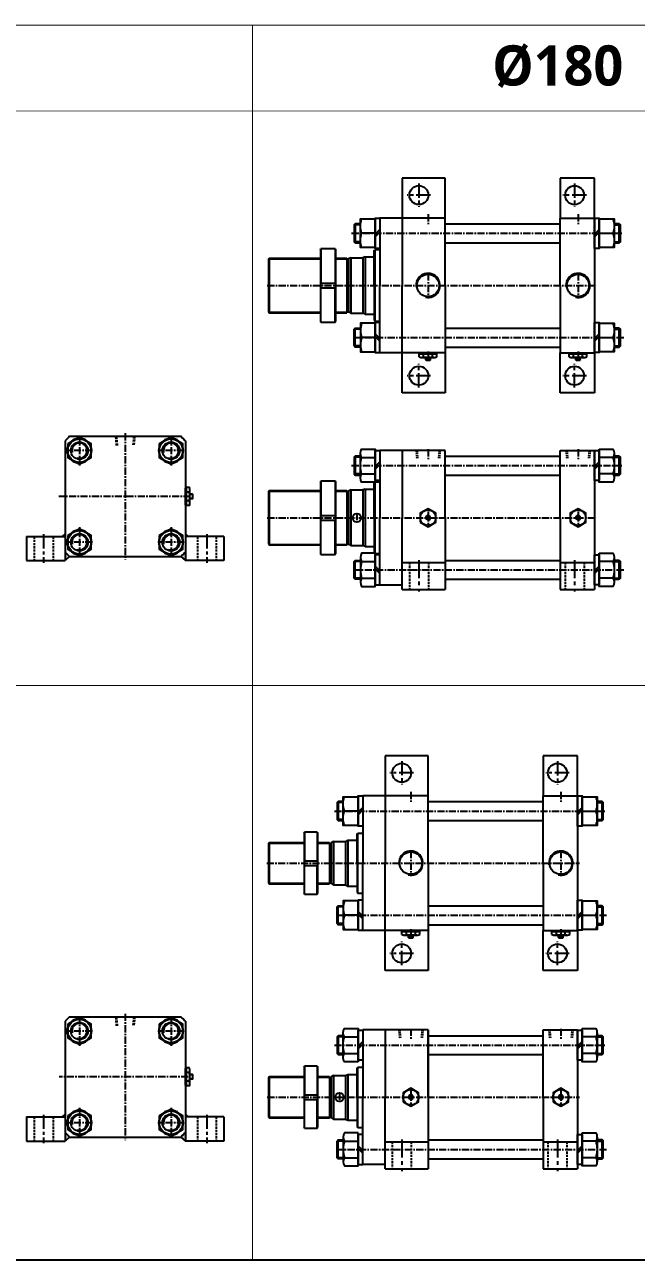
# Model space of a CAD drawing. Extents: x -819 to 7103, y -1 to 3511.
# Drawn here: x 2726 to 3794, y -1 to 2156 of the extents above; entities that cross this region are included whole.
import ezdxf

# ---------------------------------------------------------------- set-up
doc = ezdxf.new("R2010")
doc.units = 0
doc.header["$LTSCALE"] = 10
doc.header["$MEASUREMENT"] = 0
for name, pattern in [('CENTER', [2, 1.25, -0.25, 0.25, -0.25]), ('CENTERX2', [4, 2.5, -0.5, 0.5, -0.5]), ('HIDDEN', [0.375, 0.25, -0.125]), ('HIDDENX2', [0.75, 0.5, -0.25])]:
    doc.linetypes.add(name, pattern=pattern)
doc.layers.get('0').update_dxf_attribs({"linetype": 'CONTINUOUS'})
for name, color, linetype in [('CEN', 1, 'CENTERX2'), ('CENTER', 1, 'CENTER'), ('HID', 2, 'HIDDENX2'), ('ML', 7, 'CONTINUOUS')]:
    doc.layers.add(name, color=color, linetype=linetype)
doc.styles.add('문자', font='romans.shx')

msp = doc.modelspace()

# ---------------------------------------------------------------- hatches: boundary and pattern name
at = {"layer": 'ML'}
h = msp.add_hatch(color=256, dxfattribs=at)
h.paths.add_polyline_path([(3006.6, 1267.4), (3006.6, 1262.4), (3011.6, 1262.4)])
h.paths.add_polyline_path([(3006.6, 1235.3, -0.019596), (2998.6, 1227.4), (3006.6, 1220.4)])
h.paths.add_polyline_path([(2804.5, 1227.4, -0.019596), (2796.6, 1235.3), (2796.6, 1220.4)])
h.paths.add_polyline_path([(2796.6, 1267.4), (2791.6, 1262.4), (2796.6, 1262.4)])
h = msp.add_hatch(color=256, dxfattribs=at)
h.paths.add_polyline_path([(3006.6, 254.4), (3006.6, 249.4), (3011.6, 249.4)])
h.paths.add_polyline_path([(3006.6, 222.3, -0.019596), (2998.6, 214.4), (3006.6, 207.4)])
h.paths.add_polyline_path([(2804.5, 214.4, -0.019596), (2796.6, 222.3), (2796.6, 207.4)])
h.paths.add_polyline_path([(2796.6, 254.4), (2791.6, 249.4), (2796.6, 249.4)])

# ---------------------------------------------------------------- linework, layer by layer
at = {"color": 7, "linetype": 'Continuous'}
for p, q in [((3415, 1576.2), (3415, 1581.2)), ((3415, 1581.2), (3421.3, 1581.2)), ((3416, 1581.2), (3416, 1583.2)), ((3416, 1583.2), (3445.2, 1583.2)), ((3418.2, 1575.2), (3443, 1575.2)), ((3421.3, 1581.2), (3446.2, 1581.2)), ((3422.8, 1576.2), (3422.8, 1581.2)), ((3426.6, 1575.4), (3426.6, 1575.4)), ((3426.6, 1570.7), (3426.6, 1575.2)), ((3434.6, 1570.7), (3434.6, 1575.2)), ((3438.4, 1576.2), (3438.4, 1581.2)), ((3445.2, 1581.2), (3445.2, 1583.2)), ((3446.2, 1576.2), (3446.2, 1581.2)), ((3677, 1576.2), (3677, 1581.2)), ((3677, 1581.2), (3683.3, 1581.2)), ((3678, 1581.2), (3678, 1583.2)), ((3678, 1583.2), (3707.2, 1583.2)), ((3680.2, 1575.2), (3705, 1575.2)), ((3683.3, 1581.2), (3708.2, 1581.2)), ((3684.8, 1576.2), (3684.8, 1581.2)), ((3688.6, 1575.4), (3688.6, 1575.4)), ((3688.6, 1570.7), (3688.6, 1575.2)), ((3696.6, 1570.7), (3696.6, 1575.2)), ((3700.4, 1576.2), (3700.4, 1581.2)), ((3707.2, 1581.2), (3707.2, 1583.2)), ((3708.2, 1576.2), (3708.2, 1581.2)), ((3426.6, 1570.7), (3427.1, 1570.2)), ((3434.6, 1570.7), (3426.6, 1570.7)), ((3427.1, 1570.2), (3434.1, 1570.2)), ((3434.6, 1570.7), (3434.1, 1570.2)), ((3688.6, 1570.7), (3689.1, 1570.2)), ((3696.6, 1570.7), (3688.6, 1570.7)), ((3689.1, 1570.2), (3696.1, 1570.2)), ((3696.6, 1570.7), (3696.1, 1570.2)), ((3006.6, 1317.8), (3006.6, 1347)), ((3008.6, 1347), (3006.6, 1347)), ((3013.6, 1348), (3008.6, 1348)), ((3008.6, 1323.2), (3008.6, 1348)), ((3013.6, 1340.2), (3008.6, 1340.2)), ((3014.6, 1320), (3014.6, 1344.8)), ((3008.6, 1317.8), (3006.6, 1317.8)), ((3013.6, 1324.6), (3008.6, 1324.6)), ((3008.6, 1316.8), (3008.6, 1323.2)), ((3013.6, 1316.8), (3008.6, 1316.8)), ((3014.3, 1328.4), (3014.3, 1328.4)), ((3019.1, 1336.4), (3014.6, 1336.4)), ((3019.1, 1328.4), (3014.6, 1328.4)), ((3019.1, 1336.4), (3019.6, 1335.9)), ((3019.1, 1336.4), (3019.1, 1328.4)), ((3019.1, 1328.4), (3019.6, 1328.9)), ((3019.6, 1328.9), (3019.6, 1335.9)), ((3385, 567.9), (3385, 572.9)), ((3385, 572.9), (3391.3, 572.9)), ((3386, 572.9), (3386, 574.9)), ((3386, 574.9), (3415.2, 574.9)), ((3388.2, 566.9), (3413, 566.9)), ((3391.3, 572.9), (3416.2, 572.9)), ((3392.8, 567.9), (3392.8, 572.9)), ((3396.6, 567.2), (3396.6, 567.2)), ((3396.6, 562.4), (3396.6, 566.9)), ((3396.6, 562.4), (3397.1, 561.9)), ((3404.6, 562.4), (3396.6, 562.4)), ((3397.1, 561.9), (3404.1, 561.9)), ((3404.6, 562.4), (3404.1, 561.9)), ((3404.6, 562.4), (3404.6, 566.9)), ((3408.4, 567.9), (3408.4, 572.9)), ((3415.2, 572.9), (3415.2, 574.9)), ((3416.2, 567.9), (3416.2, 572.9)), ((3647, 567.9), (3647, 572.9)), ((3647, 572.9), (3653.3, 572.9)), ((3648, 572.9), (3648, 574.9)), ((3648, 574.9), (3677.2, 574.9)), ((3650.2, 566.9), (3675, 566.9)), ((3653.3, 572.9), (3678.2, 572.9)), ((3654.8, 567.9), (3654.8, 572.9)), ((3658.6, 567.2), (3658.6, 567.2)), ((3658.6, 562.4), (3658.6, 566.9)), ((3658.6, 562.4), (3659.1, 561.9)), ((3666.6, 562.4), (3658.6, 562.4)), ((3659.1, 561.9), (3666.1, 561.9)), ((3666.6, 562.4), (3666.1, 561.9)), ((3666.6, 562.4), (3666.6, 566.9)), ((3670.4, 567.9), (3670.4, 572.9)), ((3677.2, 572.9), (3677.2, 574.9)), ((3678.2, 567.9), (3678.2, 572.9)), ((3006.6, 304.8), (3006.6, 334)), ((3008.6, 334), (3006.6, 334)), ((3013.6, 335), (3008.6, 335)), ((3008.6, 310.1), (3008.6, 335)), ((3013.6, 327.2), (3008.6, 327.2)), ((3014.6, 307), (3014.6, 331.8)), ((3008.6, 304.8), (3006.6, 304.8)), ((3013.6, 311.6), (3008.6, 311.6)), ((3008.6, 303.8), (3008.6, 310.1)), ((3013.6, 303.8), (3008.6, 303.8)), ((3014.3, 315.4), (3014.3, 315.4)), ((3019.1, 323.4), (3014.6, 323.4)), ((3019.1, 315.4), (3014.6, 315.4)), ((3019.1, 323.4), (3019.6, 322.9)), ((3019.1, 323.4), (3019.1, 315.4)), ((3019.1, 315.4), (3019.6, 315.9)), ((3019.6, 315.9), (3019.6, 322.9))]:
    msp.add_line(p, q, dxfattribs=at)
for points in [[(3417.1, 1287.5), (3430.6, 1279.7), (3444.1, 1287.5), (3444.1, 1303.1), (3430.6, 1310.9), (3417.1, 1303.1)], [(3429.1, 1297.8), (3427.7, 1295.3), (3429.1, 1292.8), (3432, 1292.8), (3433.5, 1295.3), (3432, 1297.8)], [(3679.1, 1287.5), (3692.6, 1279.7), (3706.1, 1287.5), (3706.1, 1303.1), (3692.6, 1310.9), (3679.1, 1303.1)], [(3691.1, 1297.8), (3689.7, 1295.3), (3691.1, 1292.8), (3694, 1292.8), (3695.5, 1295.3), (3694, 1297.8)], [(3387.1, 276), (3400.6, 268.2), (3414.1, 276), (3414.1, 291.6), (3400.6, 299.4), (3387.1, 291.6)], [(3399.1, 286.3), (3397.7, 283.8), (3399.1, 281.3), (3402, 281.3), (3403.5, 283.8), (3402, 286.3)], [(3649.1, 276), (3662.6, 268.2), (3676.1, 276), (3676.1, 291.6), (3662.6, 299.4), (3649.1, 291.6)], [(3661.1, 286.3), (3659.7, 283.8), (3661.1, 281.3), (3664, 281.3), (3665.5, 283.8), (3664, 286.3)]]:
    msp.add_lwpolyline(points, close=True, dxfattribs=at)
for centre, radius in [((3430.6, 1295.3), 13.5), ((3430.6, 1295.3), 3.5), ((3692.6, 1295.3), 13.5), ((3692.6, 1295.3), 3.5), ((3400.6, 283.8), 13.5), ((3400.6, 283.8), 3.5), ((3662.6, 283.8), 13.5), ((3662.6, 283.8), 3.5)]:
    msp.add_circle(centre, radius, dxfattribs=at)
for centre, radius, start, end in [((3418.2, 1580.8), 5.62, 235.6158, 270), ((3418.9, 1583.4), 8.22, 241.7006, 298.2994), ((3430.6, 1606.5), 31.3, 255.6172, 270.0141), ((3430.6, 1606.5), 31.3, 269.9859, 284.3828), ((3442.3, 1583.4), 8.22, 241.7006, 298.2994), ((3680.2, 1580.8), 5.62, 235.6158, 270), ((3680.9, 1583.4), 8.22, 241.7006, 298.2994), ((3692.6, 1606.5), 31.3, 255.6172, 270.0141), ((3692.6, 1606.5), 31.3, 269.9859, 284.3828), ((3704.3, 1583.4), 8.22, 241.7006, 298.2994), ((3006.3, 1344.1), 8.22, 331.7006, 28.2994), ((2983.2, 1332.4), 31.3, 359.9859, 14.3828), ((2983.2, 1332.4), 31.3, 345.6172, 0.0141), ((3006.3, 1320.7), 8.22, 331.7006, 28.2994), ((3008.9, 1320), 5.62, 325.6158, 0), ((3388.2, 572.5), 5.62, 235.6158, 270), ((3388.9, 575.1), 8.22, 241.7006, 298.2994), ((3400.6, 598.3), 31.3, 255.6172, 270.0141), ((3400.6, 598.3), 31.3, 269.9859, 284.3828), ((3412.3, 575.1), 8.22, 241.7006, 298.2994), ((3650.2, 572.5), 5.62, 235.6158, 270), ((3650.9, 575.1), 8.22, 241.7006, 298.2994), ((3662.6, 598.3), 31.3, 255.6172, 270.0141), ((3662.6, 598.3), 31.3, 269.9859, 284.3828), ((3674.3, 575.1), 8.22, 241.7006, 298.2994), ((3006.3, 331.1), 8.22, 331.7006, 28.2994), ((2983.2, 319.4), 31.3, 359.9859, 14.3828), ((2983.2, 319.4), 31.3, 345.6172, 0.0141), ((3006.3, 307.7), 8.22, 331.7006, 28.2994), ((3008.9, 307), 5.62, 325.6158, 0)]:
    msp.add_arc(centre, radius, start, end, dxfattribs=at)
at = {"layer": 'CEN', "color": 1, "linetype": 'CENTER', "ltscale": 2}
for p, q in [((3414.6, 1878.9), (3414.6, 1837.9)), ((3686.6, 1878.7), (3686.6, 1837.7)), ((3435.1, 1858.4), (3394.1, 1858.4)), ((3707.1, 1858.2), (3666.1, 1858.2)), ((3414.6, 1522.7), (3414.6, 1563.7)), ((3686.6, 1522.7), (3686.6, 1563.7)), ((3435.1, 1543.2), (3394.1, 1543.2)), ((3707.1, 1543.2), (3666.1, 1543.2)), ((2759.1, 1266.4), (2759.1, 1216.4)), ((3044.1, 1266.4), (3044.1, 1216.4)), ((3384.6, 870.7), (3384.6, 829.7)), ((3656.6, 870.4), (3656.6, 829.4)), ((3405.1, 850.2), (3364.1, 850.2)), ((3677.1, 849.9), (3636.1, 849.9)), ((3384.6, 514.4), (3384.6, 555.4)), ((3656.6, 514.4), (3656.6, 555.4)), ((3405.1, 534.9), (3364.1, 534.9)), ((3677.1, 534.9), (3636.1, 534.9)), ((2759.1, 253.4), (2759.1, 203.4)), ((3044.1, 253.4), (3044.1, 203.4))]:
    msp.add_line(p, q, dxfattribs=at)
at = {"layer": 'CEN', "color": 1, "linetype": 'CENTER', "ltscale": 2.5}
for p, q in [((3414.6, 1221.3), (3414.6, 1166.3)), ((3686.6, 1221.3), (3686.6, 1166.3)), ((3384.6, 209.8), (3384.6, 154.8)), ((3656.6, 209.8), (3656.6, 154.8))]:
    msp.add_line(p, q, dxfattribs=at)
at = {"layer": 'CEN', "color": 7, "linetype": 'Continuous', "ltscale": 2.5}
for p, q in [((3661.6, 1217.3), (3661.6, 1170.3)), ((3631.6, 205.8), (3631.6, 158.8))]:
    msp.add_line(p, q, dxfattribs=at)
at = {"layer": 'CENTER'}
for p, q in [((2821.6, 1438.6), (2821.6, 1386.3)), ((2981.6, 1438.6), (2981.6, 1386.3)), ((2844.2, 1412.4), (2798.9, 1412.4)), ((3004.2, 1412.4), (2958.9, 1412.4)), ((2821.6, 1278.6), (2821.6, 1226.3)), ((2981.6, 1278.6), (2981.6, 1226.3)), ((2844.2, 1252.4), (2798.9, 1252.4)), ((3004.2, 1252.4), (2958.9, 1252.4))]:
    msp.add_line(p, q, dxfattribs=at)
at = {"layer": 'HID', "color": 6, "linetype": 'HIDDEN', "ltscale": 1.5}
for p, q in [((2742.6, 1262.4), (2742.6, 1220.4)), ((2775.6, 1262.4), (2775.6, 1220.4)), ((3027.6, 1262.4), (3027.6, 1220.4)), ((3060.6, 1262.4), (3060.6, 1220.4)), ((3398.1, 1217.3), (3398.1, 1170.3)), ((3431.1, 1217.3), (3431.1, 1170.3)), ((3670.1, 1217.3), (3670.1, 1170.3)), ((3703.1, 1217.3), (3703.1, 1170.3)), ((2742.6, 249.4), (2742.6, 207.4)), ((2775.6, 249.4), (2775.6, 207.4)), ((3027.6, 249.4), (3027.6, 207.4)), ((3060.6, 249.4), (3060.6, 207.4)), ((3368.1, 205.8), (3368.1, 158.8)), ((3401.1, 205.8), (3401.1, 158.8)), ((3640.1, 205.8), (3640.1, 158.8)), ((3673.1, 205.8), (3673.1, 158.8))]:
    msp.add_line(p, q, dxfattribs=at)
at = {"layer": 'ML', "color": 7}
for p, q in [((3385.6, 1888.2), (3385.6, 1700.7)), ((3346.6, 1818.2), (3346.6, 1700.7)), ((3460.6, 1818.2), (3346.6, 1818.2)), ((3460.6, 1700.7), (3460.6, 1818.2)), ((3153.1, 1748.2), (3242.5, 1748.2)), ((3269.5, 1748.2), (3288.6, 1748.2)), ((3288.6, 1748.2), (3288.6, 1653.2)), ((3291.6, 1746.9), (3291.6, 1654.5)), ((3295.6, 1749.2), (3316.6, 1749.2)), ((3295.6, 1749.2), (3295.6, 1652.2)), ((3316.6, 1749.2), (3316.6, 1652.2)), ((3320.6, 1750.7), (3320.6, 1650.7)), ((3320.6, 1750.7), (3336.6, 1750.7)), ((3336.6, 1761.7), (3337.7, 1762.8)), ((3336.6, 1700.7), (3336.6, 1761.7)), ((3338.1, 1638.5), (3338.1, 1762.8)), ((3338.4, 1763.2), (3346.6, 1763.2)), ((3151.6, 1746.7), (3151.6, 1654.7)), ((3288.6, 1746.7), (3291.6, 1746.7)), ((3336.6, 1700.7), (3336.6, 1639.7)), ((3346.6, 1583.2), (3346.6, 1700.7)), ((3385.6, 1513.2), (3385.6, 1700.7)), ((3460.6, 1700.7), (3460.6, 1583.2)), ((3153.1, 1653.2), (3242.5, 1653.2)), ((3269.5, 1653.2), (3288.6, 1653.2)), ((3288.6, 1654.7), (3291.6, 1654.7)), ((3295.6, 1652.2), (3316.6, 1652.2)), ((3320.6, 1650.7), (3336.6, 1650.7)), ((3336.6, 1639.7), (3337.7, 1638.5)), ((3338.4, 1638.2), (3346.6, 1638.2)), ((3460.6, 1583.2), (3346.6, 1583.2)), ((3460.6, 1583.2), (3385.6, 1583.2)), ((3460.6, 1412.8), (3346.6, 1412.8)), ((3346.6, 1412.8), (3346.6, 1295.3)), ((3385.6, 1412.8), (3385.6, 1295.3)), ((3460.6, 1295.3), (3460.6, 1412.8)), ((3151.6, 1341.3), (3151.6, 1249.3)), ((3153.1, 1342.8), (3242.5, 1342.8)), ((3269.5, 1342.8), (3288.6, 1342.8)), ((3288.6, 1342.8), (3288.6, 1247.8)), ((3288.6, 1341.3), (3291.6, 1341.3)), ((3291.6, 1341.5), (3291.6, 1249.1)), ((3295.6, 1343.8), (3316.6, 1343.8)), ((3295.6, 1343.8), (3295.6, 1246.8)), ((3316.6, 1343.8), (3316.6, 1246.8)), ((3320.6, 1345.3), (3320.6, 1245.3)), ((3320.6, 1345.3), (3336.6, 1345.3)), ((3336.6, 1356.3), (3337.7, 1357.4)), ((3336.6, 1295.3), (3336.6, 1356.3)), ((3338.1, 1233.2), (3338.1, 1357.4)), ((3338.4, 1357.8), (3346.6, 1357.8)), ((3336.6, 1295.3), (3336.6, 1234.3)), ((3346.6, 1177.8), (3346.6, 1295.3)), ((3385.6, 1170.3), (3385.6, 1295.3)), ((3460.6, 1295.3), (3460.6, 1177.8)), ((3153.1, 1247.8), (3242.5, 1247.8)), ((3269.5, 1247.8), (3288.6, 1247.8)), ((3288.6, 1249.3), (3291.6, 1249.3)), ((3295.6, 1246.8), (3316.6, 1246.8)), ((3320.6, 1245.3), (3336.6, 1245.3)), ((3336.6, 1234.3), (3337.7, 1233.2)), ((3338.4, 1232.8), (3346.6, 1232.8)), ((3385.6, 1177.8), (3346.6, 1177.8)), ((3355.6, 879.9), (3355.6, 692.4)), ((3316.6, 809.9), (3316.6, 692.4)), ((3430.6, 809.9), (3316.6, 809.9)), ((3355.6, 809.9), (3355.6, 692.4)), ((3430.6, 692.4), (3430.6, 809.9)), ((3306.6, 743.4), (3308.1, 744.9)), ((3306.6, 692.4), (3306.6, 743.4)), ((3308.1, 639.9), (3308.1, 744.9)), ((3308.1, 744.9), (3316.6, 744.9)), ((3151.6, 726.9), (3151.6, 657.9)), ((3153.1, 728.4), (3214, 728.4)), ((3238, 728.4), (3258.6, 728.4)), ((3258.6, 728.4), (3258.6, 656.4)), ((3258.6, 726.9), (3261.6, 726.9)), ((3261.6, 728.1), (3261.6, 656.7)), ((3265.6, 730.4), (3265.6, 654.4)), ((3265.6, 730.4), (3286.6, 730.4)), ((3286.6, 730.4), (3286.6, 654.4)), ((3290.6, 732.4), (3290.6, 652.4)), ((3290.6, 732.4), (3306.6, 732.4)), ((3306.6, 692.4), (3306.6, 641.4)), ((3316.6, 574.9), (3316.6, 692.4)), ((3355.6, 574.9), (3355.6, 692.4)), ((3355.6, 504.9), (3355.6, 692.4)), ((3430.6, 692.4), (3430.6, 574.9)), ((3153.1, 656.4), (3214, 656.4)), ((3238, 656.4), (3258.6, 656.4)), ((3258.6, 657.9), (3261.6, 657.9)), ((3265.6, 654.4), (3286.6, 654.4)), ((3290.6, 652.4), (3306.6, 652.4)), ((3306.6, 641.4), (3308.1, 639.9)), ((3308.1, 639.9), (3316.6, 639.9)), ((3430.6, 574.9), (3316.6, 574.9)), ((3430.6, 574.9), (3355.6, 574.9)), ((3430.6, 401.3), (3316.6, 401.3)), ((3316.6, 401.3), (3316.6, 283.8)), ((3355.6, 401.3), (3355.6, 283.8)), ((3430.6, 401.3), (3430.6, 166.3)), ((3430.6, 283.8), (3430.6, 401.3)), ((3290.6, 323.8), (3290.6, 243.8)), ((3290.6, 323.8), (3306.6, 323.8)), ((3306.6, 334.8), (3308.1, 336.3)), ((3306.6, 283.8), (3306.6, 334.8)), ((3308.1, 231.3), (3308.1, 336.3)), ((3308.1, 336.3), (3316.6, 336.3)), ((3151.6, 318.3), (3151.6, 249.3)), ((3153.1, 319.8), (3214, 319.8)), ((3238, 319.8), (3258.6, 319.8)), ((3258.6, 319.8), (3258.6, 247.8)), ((3258.6, 318.3), (3261.6, 318.3)), ((3261.6, 319.5), (3261.6, 248.1)), ((3265.6, 321.8), (3265.6, 245.8)), ((3265.6, 321.8), (3286.6, 321.8)), ((3286.6, 321.8), (3286.6, 245.8)), ((3306.6, 283.8), (3306.6, 232.8)), ((3316.6, 166.3), (3316.6, 283.8)), ((3355.6, 158.8), (3355.6, 283.8)), ((3430.6, 283.8), (3430.6, 166.3)), ((3153.1, 247.8), (3214, 247.8)), ((3238, 247.8), (3258.6, 247.8)), ((3258.6, 249.3), (3261.6, 249.3)), ((3265.6, 245.8), (3286.6, 245.8)), ((3290.6, 243.8), (3306.6, 243.8)), ((3306.6, 232.8), (3308.1, 231.3)), ((3308.1, 231.3), (3316.6, 231.3)), ((3355.6, 166.3), (3316.6, 166.3))]:
    msp.add_line(p, q, dxfattribs=at)
at = {"layer": 'ML'}
for p, q in [((3460.6, 1888.2), (3385.6, 1888.2)), ((3460.6, 1818.2), (3460.6, 1888.2)), ((3721.6, 1888.2), (3661.6, 1888.2)), ((3661.6, 1888.2), (3661.6, 1818.2)), ((3721.6, 1818.2), (3721.6, 1888.2)), ((3661.6, 1700.7), (3661.6, 1818.2)), ((3661.6, 1818.2), (3721.6, 1818.2)), ((3721.6, 1818.2), (3721.6, 1583.2)), ((3303.5, 1808.2), (3303.5, 1775.2)), ((3338.4, 1791.7), (3314.6, 1791.7)), ((3338.4, 1789.9), (3346.6, 1798.1)), ((3338.4, 1785.3), (3346.6, 1793.5)), ((3729.8, 1798.1), (3721.6, 1789.9)), ((3729.8, 1793.5), (3721.6, 1785.3)), ((3729.8, 1791.7), (3753.5, 1791.7)), ((3764.7, 1775.2), (3764.7, 1808.2)), ((3151.6, 1746.7), (3153.1, 1748.2)), ((3153.1, 1748.2), (3153.1, 1653.2)), ((3242.5, 1763.7), (3243.5, 1764.7)), ((3242.5, 1763.7), (3242.5, 1637.7)), ((3243.5, 1764.7), (3243.5, 1704.7)), ((3268.5, 1764.7), (3243.5, 1764.7)), ((3268.5, 1764.7), (3268.5, 1704.7)), ((3268.5, 1764.7), (3269.5, 1763.7)), ((3269.5, 1637.7), (3269.5, 1763.7)), ((3295.6, 1749.2), (3291.6, 1746.9)), ((3320.6, 1750.7), (3316.6, 1749.2)), ((3242.5, 1704.7), (3269.5, 1704.7)), ((3242.5, 1696.7), (3269.5, 1696.7)), ((3243.5, 1636.7), (3243.5, 1696.7)), ((3268.5, 1636.7), (3268.5, 1696.7)), ((3661.6, 1700.7), (3661.6, 1583.2)), ((3151.6, 1654.7), (3153.1, 1653.2)), ((3295.6, 1652.2), (3291.6, 1654.5)), ((3320.6, 1650.7), (3316.6, 1652.2)), ((3242.5, 1637.7), (3243.5, 1636.7)), ((3243.5, 1636.7), (3268.5, 1636.7)), ((3268.5, 1636.7), (3269.5, 1637.7)), ((3303.5, 1593.2), (3303.5, 1626.2)), ((3755.8, 1624.3), (3766.6, 1624.3)), ((3764.7, 1593.2), (3764.7, 1626.2)), ((3338.4, 1609.7), (3314.6, 1609.7)), ((3338.4, 1616.1), (3346.6, 1607.9)), ((3338.4, 1611.5), (3346.6, 1603.3)), ((3729.8, 1616.1), (3721.6, 1607.9)), ((3729.8, 1611.5), (3721.6, 1603.3)), ((3729.8, 1609.7), (3753.5, 1609.7)), ((3460.6, 1583.2), (3460.6, 1513.2)), ((3661.6, 1583.2), (3721.6, 1583.2)), ((3661.6, 1513.2), (3661.6, 1583.2)), ((3721.6, 1583.2), (3721.6, 1513.2)), ((3755.8, 1595.1), (3766.6, 1595.1)), ((3460.6, 1513.2), (3385.6, 1513.2)), ((3721.6, 1513.2), (3661.6, 1513.2)), ((2796.6, 1429.5), (2796.6, 1235.3)), ((2796.6, 1429.5), (2796.6, 1220.4)), ((2804.5, 1437.4), (2998.6, 1437.4)), ((3006.6, 1429.5), (3006.6, 1235.3)), ((3006.6, 1429.5), (3006.6, 1220.4)), ((3303.5, 1402.8), (3303.5, 1369.8)), ((3312.4, 1364.6), (3312.4, 1407.9)), ((3661.6, 1412.8), (3721.6, 1412.8)), ((3661.6, 1295.3), (3661.6, 1412.8)), ((3721.6, 1412.8), (3721.6, 1170.3)), ((3755.8, 1407.9), (3755.8, 1364.6)), ((3764.7, 1369.8), (3764.7, 1402.8)), ((3314.6, 1400.7), (3338.4, 1400.7)), ((3338.4, 1384.5), (3346.6, 1392.7)), ((3338.4, 1379.9), (3346.6, 1388.1)), ((3729.8, 1392.7), (3721.6, 1384.5)), ((3729.8, 1388.1), (3721.6, 1379.9)), ((3753.5, 1400.7), (3729.8, 1400.7)), ((3242.5, 1358.3), (3243.5, 1359.3)), ((3268.5, 1359.3), (3243.5, 1359.3)), ((3243.5, 1359.3), (3243.5, 1299.3)), ((3268.5, 1359.3), (3269.5, 1358.3)), ((3268.5, 1359.3), (3268.5, 1299.3)), ((3314.6, 1371.9), (3338.4, 1371.9)), ((3753.5, 1371.9), (3729.8, 1371.9)), ((3151.6, 1341.3), (3153.1, 1342.8)), ((3153.1, 1342.8), (3153.1, 1247.8)), ((3242.5, 1358.3), (3242.5, 1232.3)), ((3269.5, 1232.3), (3269.5, 1358.3)), ((3295.6, 1343.8), (3291.6, 1341.5)), ((3320.6, 1345.3), (3316.6, 1343.8)), ((3242.5, 1299.3), (3269.5, 1299.3)), ((3661.6, 1295.3), (3661.6, 1177.8)), ((3242.5, 1291.3), (3269.5, 1291.3)), ((3243.5, 1231.3), (3243.5, 1291.3)), ((3268.5, 1231.3), (3268.5, 1291.3)), ((2729.1, 1262.4), (2796.6, 1262.4)), ((2729.1, 1262.4), (2729.1, 1220.4)), ((2796.6, 1267.4), (2791.6, 1262.4)), ((3006.6, 1267.4), (3011.6, 1262.4)), ((3074.1, 1262.4), (3006.6, 1262.4)), ((3074.1, 1262.4), (3074.1, 1220.4)), ((3151.6, 1249.3), (3153.1, 1247.8)), ((3242.5, 1232.3), (3243.5, 1231.3)), ((3243.5, 1231.3), (3268.5, 1231.3)), ((3268.5, 1231.3), (3269.5, 1232.3)), ((3295.6, 1246.8), (3291.6, 1249.1)), ((3320.6, 1245.3), (3316.6, 1246.8)), ((2729.1, 1220.4), (2796.6, 1220.4)), ((2804.5, 1227.4), (2796.6, 1220.4)), ((2804.5, 1227.4), (2998.6, 1227.4)), ((2998.6, 1227.4), (3006.6, 1220.4)), ((3074.1, 1220.4), (3006.6, 1220.4)), ((3303.5, 1187.8), (3303.5, 1220.8)), ((3312.4, 1225.9), (3312.4, 1182.6)), ((3314.6, 1218.7), (3338.4, 1218.7)), ((3338.4, 1210.7), (3346.6, 1202.5)), ((3385.6, 1217.3), (3460.6, 1217.3)), ((3661.6, 1217.3), (3721.6, 1217.3)), ((3729.8, 1210.7), (3721.6, 1202.5)), ((3753.5, 1218.7), (3729.8, 1218.7)), ((3755.8, 1225.9), (3755.8, 1182.6)), ((3764.7, 1187.8), (3764.7, 1220.8)), ((3314.6, 1189.9), (3338.4, 1189.9)), ((3338.4, 1206.1), (3346.6, 1197.9)), ((3729.8, 1206.1), (3721.6, 1197.9)), ((3753.5, 1189.9), (3729.8, 1189.9)), ((3385.6, 1170.3), (3460.6, 1170.3)), ((3460.6, 1177.8), (3460.6, 1170.3)), ((3661.6, 1170.3), (3721.6, 1170.3)), ((3430.6, 879.9), (3355.6, 879.9)), ((3430.6, 809.9), (3430.6, 879.9)), ((3691.6, 879.9), (3631.6, 879.9)), ((3631.6, 879.9), (3631.6, 809.9)), ((3691.6, 809.9), (3691.6, 879.9)), ((3273.5, 799.9), (3273.5, 766.9)), ((3631.6, 692.4), (3631.6, 809.9)), ((3631.6, 809.9), (3691.6, 809.9)), ((3691.6, 809.9), (3691.6, 574.9)), ((3734.7, 766.9), (3734.7, 799.9)), ((3308.4, 783.4), (3284.6, 783.4)), ((3308.4, 781.6), (3316.6, 789.8)), ((3308.4, 777), (3316.6, 785.2)), ((3699.8, 789.8), (3691.6, 781.6)), ((3699.8, 785.2), (3691.6, 777)), ((3699.8, 783.4), (3723.5, 783.4)), ((3214, 745.4), (3215, 746.4)), ((3214, 745.4), (3214, 639.4)), ((3215, 746.4), (3215, 696.4)), ((3237, 746.4), (3215, 746.4)), ((3237, 746.4), (3237, 696.4)), ((3237, 746.4), (3238, 745.4)), ((3238, 639.4), (3238, 745.4)), ((3151.6, 726.9), (3153.1, 728.4)), ((3153.1, 728.4), (3153.1, 656.4)), ((3265.6, 730.4), (3261.6, 728.1)), ((3286.6, 730.4), (3290.6, 732.4)), ((3214, 696.4), (3238, 696.4)), ((3631.6, 692.4), (3631.6, 574.9)), ((3214, 688.4), (3238, 688.4)), ((3215, 638.4), (3215, 688.4)), ((3237, 638.4), (3237, 688.4)), ((3151.6, 657.9), (3153.1, 656.4)), ((3265.6, 654.4), (3261.6, 656.7)), ((3286.6, 654.4), (3290.6, 652.4)), ((3215, 638.4), (3214, 639.4)), ((3215, 638.4), (3237, 638.4)), ((3237, 638.4), (3238, 639.4)), ((3273.5, 584.9), (3273.5, 617.9)), ((3308.4, 607.8), (3316.6, 599.6)), ((3699.8, 607.8), (3691.6, 599.6)), ((3734.7, 584.9), (3734.7, 617.9)), ((3308.4, 601.4), (3284.6, 601.4)), ((3308.4, 603.2), (3316.6, 595)), ((3699.8, 603.2), (3691.6, 595)), ((3699.8, 601.4), (3723.5, 601.4)), ((3430.6, 574.9), (3430.6, 504.9)), ((3631.6, 574.9), (3691.6, 574.9)), ((3631.6, 504.9), (3631.6, 574.9)), ((3691.6, 574.9), (3691.6, 504.9)), ((3430.6, 504.9), (3355.6, 504.9)), ((3691.6, 504.9), (3631.6, 504.9)), ((2796.6, 416.5), (2796.6, 222.3)), ((2796.6, 416.5), (2796.6, 207.4)), ((2804.5, 424.4), (2998.6, 424.4)), ((3006.6, 416.5), (3006.6, 222.3)), ((3006.6, 416.5), (3006.6, 207.4)), ((3273.5, 391.3), (3273.5, 358.3)), ((3282.4, 353.1), (3282.4, 396.4)), ((3284.6, 389.2), (3308.4, 389.2)), ((3631.6, 401.3), (3691.6, 401.3)), ((3631.6, 283.8), (3631.6, 401.3)), ((3691.6, 401.3), (3691.6, 158.8)), ((3723.5, 389.2), (3699.8, 389.2)), ((3725.8, 396.4), (3725.8, 353.1)), ((3734.7, 358.3), (3734.7, 391.3)), ((3308.4, 373), (3316.6, 381.2)), ((3308.4, 368.3), (3316.6, 376.5)), ((3699.8, 381.2), (3691.6, 373)), ((3699.8, 376.5), (3691.6, 368.3)), ((3284.6, 360.3), (3308.4, 360.3)), ((3723.5, 360.3), (3699.8, 360.3)), ((3214, 336.8), (3215, 337.8)), ((3214, 336.8), (3214, 230.8)), ((3237, 337.8), (3215, 337.8)), ((3215, 337.8), (3215, 287.8)), ((3237, 337.8), (3238, 336.8)), ((3237, 337.8), (3237, 287.8)), ((3238, 230.8), (3238, 336.8)), ((3286.6, 321.8), (3290.6, 323.8)), ((3151.6, 318.3), (3153.1, 319.8)), ((3153.1, 319.8), (3153.1, 247.8)), ((3265.6, 321.8), (3261.6, 319.5)), ((3214, 287.8), (3238, 287.8)), ((3631.6, 283.8), (3631.6, 166.3)), ((3214, 279.8), (3238, 279.8)), ((3215, 229.8), (3215, 279.8)), ((3237, 229.8), (3237, 279.8)), ((2729.1, 249.4), (2796.6, 249.4)), ((2729.1, 249.4), (2729.1, 207.4)), ((2796.6, 254.4), (2791.6, 249.4)), ((3006.6, 254.4), (3011.6, 249.4)), ((3074.1, 249.4), (3006.6, 249.4)), ((3074.1, 249.4), (3074.1, 207.4)), ((3151.6, 249.3), (3153.1, 247.8)), ((3265.6, 245.8), (3261.6, 248.1)), ((3286.6, 245.8), (3290.6, 243.8)), ((3215, 229.8), (3214, 230.8)), ((3215, 229.8), (3237, 229.8)), ((3237, 229.8), (3238, 230.8)), ((2729.1, 207.4), (2796.6, 207.4)), ((2804.5, 214.4), (2796.6, 207.4)), ((2804.5, 214.4), (2998.6, 214.4)), ((2998.6, 214.4), (3006.6, 207.4)), ((3074.1, 207.4), (3006.6, 207.4)), ((3273.5, 176.3), (3273.5, 209.3)), ((3282.4, 214.4), (3282.4, 171.1)), ((3284.6, 207.2), (3308.4, 207.2)), ((3308.4, 199.2), (3316.6, 191)), ((3308.4, 194.5), (3316.6, 186.3)), ((3355.6, 205.8), (3430.6, 205.8)), ((3631.6, 205.8), (3691.6, 205.8)), ((3699.8, 199.2), (3691.6, 191)), ((3699.8, 194.5), (3691.6, 186.3)), ((3723.5, 207.2), (3699.8, 207.2)), ((3725.8, 214.4), (3725.8, 171.1)), ((3734.7, 176.3), (3734.7, 209.3)), ((3284.6, 178.3), (3308.4, 178.3)), ((3723.5, 178.3), (3699.8, 178.3)), ((3355.6, 158.8), (3430.6, 158.8)), ((3430.6, 166.3), (3430.6, 158.8)), ((3631.6, 158.8), (3691.6, 158.8)), ((0, 0), (7102.1, 0))]:
    msp.add_line(p, q, dxfattribs=at)
at = {"layer": 'ML', "color": 1, "linetype": 'CENTER'}
for p, q in [((3430.6, 1825), (3430.6, 1806.6)), ((3692.6, 1825), (3692.6, 1806.6)), ((3296.9, 1791.7), (3769.7, 1791.7)), ((3430.6, 1721.6), (3430.6, 1679.7)), ((3692.6, 1721.6), (3692.6, 1679.7)), ((3149.6, 1700.7), (3725.1, 1700.7)), ((3299.9, 1609.7), (3773.4, 1609.7)), ((3430.6, 1585.4), (3430.6, 1572.5)), ((3692.6, 1585.4), (3692.6, 1572.7)), ((2901.6, 1442.7), (2901.6, 1222.2)), ((3430.6, 1414.9), (3430.6, 1396.6)), ((3692.6, 1414.9), (3692.6, 1396.6)), ((3296.9, 1386.3), (3769.7, 1386.3)), ((3015.9, 1332.4), (2785.4, 1332.4)), ((3149.6, 1295.3), (3725.1, 1295.3)), ((3306.1, 1303.5), (3306.1, 1287)), ((3430.6, 1306.3), (3430.6, 1284.3)), ((3692.6, 1306.3), (3692.6, 1284.3)), ((3299.9, 1204.3), (3773.4, 1204.3)), ((3400.6, 816.7), (3400.6, 798.3)), ((3662.6, 816.7), (3662.6, 798.3)), ((3266.9, 783.4), (3739.7, 783.4)), ((3400.6, 713.4), (3400.6, 671.4)), ((3662.6, 713.4), (3662.6, 671.4)), ((3148.7, 692.4), (3695.1, 692.4)), ((3269.9, 601.4), (3743.4, 601.4)), ((3400.6, 577.2), (3400.6, 563.6)), ((3662.6, 577.2), (3662.6, 564.1)), ((2821.6, 425.5), (2821.6, 373.3)), ((2901.6, 429.6), (2901.6, 209.1)), ((2981.6, 425.5), (2981.6, 373.3)), ((2844.2, 399.4), (2798.9, 399.4)), ((3004.2, 399.4), (2958.9, 399.4)), ((3400.6, 403.4), (3400.6, 385)), ((3662.6, 403.4), (3662.6, 385)), ((3266.9, 374.8), (3739.7, 374.8)), ((3011.8, 319.4), (2785.9, 319.4)), ((3149.6, 283.8), (3695.1, 283.8)), ((3276.1, 292), (3276.1, 275.5)), ((3400.6, 294.8), (3400.6, 272.8)), ((3662.6, 294.8), (3662.6, 272.8)), ((2821.6, 265.5), (2821.6, 213.3)), ((2981.6, 265.5), (2981.6, 213.3)), ((2844.2, 239.4), (2798.9, 239.4)), ((3004.2, 239.4), (2958.9, 239.4)), ((3269.9, 192.8), (3743.4, 192.8))]:
    msp.add_line(p, q, dxfattribs=at)
at = {"layer": 'ML', "color": 2}
for p, q in [((3312.4, 1806.3), (3301.6, 1806.3)), ((3755.8, 1806.3), (3766.6, 1806.3)), ((3312.4, 1777.1), (3301.6, 1777.1)), ((3755.8, 1777.1), (3766.6, 1777.1)), ((3152.1, 1747.2), (3242.5, 1747.2)), ((3269.5, 1747.2), (3288.6, 1747.2)), ((3152.1, 1654.2), (3242.5, 1654.2)), ((3269.5, 1654.2), (3288.6, 1654.2)), ((3312.4, 1624.3), (3301.6, 1624.3)), ((3312.4, 1595.1), (3301.6, 1595.1)), ((3427.1, 1575.4), (3427.1, 1575.4)), ((3427.1, 1570.2), (3427.1, 1575.2)), ((3434.1, 1570.2), (3434.1, 1575.2)), ((3689.1, 1575.4), (3689.1, 1575.4)), ((3689.1, 1570.2), (3689.1, 1575.2)), ((3696.1, 1570.2), (3696.1, 1575.2)), ((3312.4, 1400.9), (3301.6, 1400.9)), ((3755.8, 1400.9), (3766.6, 1400.9)), ((3312.4, 1371.7), (3301.6, 1371.7)), ((3755.8, 1371.7), (3766.6, 1371.7)), ((3152.1, 1341.8), (3242.5, 1341.8)), ((3269.5, 1341.8), (3288.6, 1341.8)), ((3014.4, 1328.9), (3014.4, 1328.9)), ((3019.6, 1335.9), (3014.6, 1335.9)), ((3019.6, 1328.9), (3014.6, 1328.9)), ((3152.1, 1248.8), (3242.5, 1248.8)), ((3269.5, 1248.8), (3288.6, 1248.8)), ((3312.4, 1218.9), (3301.6, 1218.9)), ((3755.8, 1218.9), (3766.6, 1218.9)), ((3312.4, 1189.7), (3301.6, 1189.7)), ((3755.8, 1189.7), (3766.6, 1189.7)), ((3282.4, 798), (3271.6, 798)), ((3725.8, 798), (3736.6, 798)), ((3282.4, 768.8), (3271.6, 768.8)), ((3725.8, 768.8), (3736.6, 768.8)), ((3152.1, 727.4), (3214, 727.4)), ((3238, 727.4), (3258.6, 727.4)), ((3152.1, 657.4), (3214, 657.4)), ((3238, 657.4), (3258.6, 657.4)), ((3282.4, 616), (3271.6, 616)), ((3725.8, 616), (3736.6, 616)), ((3282.4, 586.8), (3271.6, 586.8)), ((3725.8, 586.8), (3736.6, 586.8)), ((3397.1, 567.1), (3397.1, 567.1)), ((3397.1, 561.9), (3397.1, 566.9)), ((3404.1, 561.9), (3404.1, 566.9)), ((3659.1, 567.1), (3659.1, 567.1)), ((3659.1, 561.9), (3659.1, 566.9)), ((3666.1, 561.9), (3666.1, 566.9)), ((3282.4, 389.4), (3271.6, 389.4)), ((3725.8, 389.4), (3736.6, 389.4)), ((3282.4, 360.2), (3271.6, 360.2)), ((3725.8, 360.2), (3736.6, 360.2)), ((3014.4, 315.9), (3014.4, 315.9)), ((3019.6, 322.9), (3014.6, 322.9)), ((3019.6, 315.9), (3014.6, 315.9)), ((3152.1, 318.8), (3214, 318.8)), ((3238, 318.8), (3258.6, 318.8)), ((3152.1, 248.8), (3214, 248.8)), ((3238, 248.8), (3258.6, 248.8)), ((3282.4, 207.4), (3271.6, 207.4)), ((3725.8, 207.4), (3736.6, 207.4)), ((3282.4, 178.2), (3271.6, 178.2)), ((3725.8, 178.2), (3736.6, 178.2))]:
    msp.add_line(p, q, dxfattribs=at)
at = {"layer": 'ML', "color": 7, "linetype": 'Continuous'}
for p, q in [((3460.6, 1808.2), (3661.6, 1808.2)), ((3460.6, 1775.2), (3661.6, 1775.2)), ((3460.6, 1626.2), (3661.6, 1626.2)), ((3460.6, 1593.2), (3661.6, 1593.2)), ((3460.6, 1402.8), (3661.6, 1402.8)), ((3460.6, 1369.8), (3661.6, 1369.8)), ((3460.6, 1220.8), (3661.6, 1220.8)), ((3460.6, 1187.8), (3661.6, 1187.8)), ((3430.6, 799.9), (3631.6, 799.9)), ((3430.6, 766.9), (3631.6, 766.9)), ((3430.6, 617.9), (3631.6, 617.9)), ((3430.6, 584.9), (3631.6, 584.9)), ((3430.6, 391.3), (3631.6, 391.3)), ((3430.6, 358.3), (3631.6, 358.3)), ((3430.6, 209.3), (3631.6, 209.3)), ((3430.6, 176.3), (3631.6, 176.3))]:
    msp.add_line(p, q, dxfattribs=at)
at = {"layer": 'ML', "color": 6, "linetype": 'HIDDEN', "ltscale": 1.5}
for p, q in [((2886.6, 1421.4), (2885, 1437.4)), ((2888.2, 1421.4), (2886.6, 1437.4)), ((2916.6, 1437.4), (2915, 1421.4)), ((2918.2, 1437.4), (2916.6, 1421.4)), ((2886.6, 408.4), (2885, 424.4)), ((2888.2, 408.4), (2886.6, 424.4)), ((2916.6, 424.4), (2915, 408.4)), ((2918.2, 424.4), (2916.6, 408.4))]:
    msp.add_line(p, q, dxfattribs=at)
at = {"layer": 'ML', "color": 6, "linetype": 'HIDDEN'}
for p, q in [((3409.6, 1412.8), (3410.8, 1398.8)), ((3411.1, 1412.8), (3412.3, 1398.8)), ((3450, 1412.8), (3448.8, 1398.8)), ((3451.5, 1412.8), (3450.3, 1398.8)), ((3671.6, 1412.8), (3672.8, 1398.8)), ((3673.1, 1412.8), (3674.3, 1398.8)), ((3712, 1412.8), (3710.8, 1398.8)), ((3713.5, 1412.8), (3712.3, 1398.8)), ((3379.6, 401.3), (3380.8, 387.3)), ((3381.1, 401.3), (3382.3, 387.3)), ((3420, 401.3), (3418.8, 387.3)), ((3421.5, 401.3), (3420.3, 387.3)), ((3641.6, 401.3), (3642.8, 387.3)), ((3643.1, 401.3), (3644.3, 387.3)), ((3682, 401.3), (3680.8, 387.3)), ((3683.5, 401.3), (3682.3, 387.3))]:
    msp.add_line(p, q, dxfattribs=at)
at = {"layer": 'ML', "const_width": 1.5}
for points in [[(7102.1, 2005.1), (7102.1, 2155.1), (150, 2155.1)], [(3123.8, 2155.1), (3123.8, 0)], [(0, 2005.1), (5557.5, 2005.1)], [(0, 1002.5), (5557.5, 1002.5)]]:
    msp.add_lwpolyline(points, dxfattribs=at)
at = {"layer": 'ML'}
for points in [[(3338.4, 1766.7), (3312.4, 1766.7), (3312.4, 1816.7), (3338.4, 1816.7)], [(3729.8, 1816.7), (3755.8, 1816.7), (3755.8, 1766.7), (3729.8, 1766.7)], [(3338.4, 1634.7), (3312.4, 1634.7), (3312.4, 1584.7), (3338.4, 1584.7)], [(3729.8, 1634.7), (3755.8, 1634.7), (3755.8, 1584.7), (3729.8, 1584.7)], [(3308.4, 758.4), (3282.4, 758.4), (3282.4, 808.4), (3308.4, 808.4)], [(3699.8, 808.4), (3725.8, 808.4), (3725.8, 758.4), (3699.8, 758.4)], [(3308.4, 626.4), (3282.4, 626.4), (3282.4, 576.4), (3308.4, 576.4)], [(3699.8, 626.4), (3725.8, 626.4), (3725.8, 576.4), (3699.8, 576.4)]]:
    msp.add_lwpolyline(points, close=True, dxfattribs=at)
for points in [[(3314.6, 1766.7, -0.178633), (3314.6, 1791.7, -0.178633), (3314.6, 1816.7)], [(3753.5, 1816.7, -0.178633), (3753.5, 1791.7, -0.178633), (3753.5, 1766.7)], [(3314.6, 1634.7, 0.178633), (3314.6, 1609.7, 0.178633), (3314.6, 1584.7)], [(3753.5, 1634.7, -0.178633), (3753.5, 1609.7, -0.178633), (3753.5, 1584.7)], [(3338.4, 1357.4), (3314.6, 1357.4, -0.309401), (3314.6, 1371.9, -0.154701), (3314.6, 1400.7, -0.309401), (3314.6, 1415.2), (3338.4, 1415.2), (3338.4, 1357.4)], [(3729.8, 1415.2), (3753.5, 1415.2, -0.309401), (3753.5, 1400.7, -0.154701), (3753.5, 1371.9, -0.309401), (3753.5, 1357.4), (3729.8, 1357.4), (3729.8, 1415.2)], [(3338.4, 1233.2), (3314.6, 1233.2, 0.309401), (3314.6, 1218.7, 0.154701), (3314.6, 1189.9, 0.309401), (3314.6, 1175.4), (3338.4, 1175.4), (3338.4, 1233.2)], [(3729.8, 1233.2), (3753.5, 1233.2, -0.309401), (3753.5, 1218.7, -0.154701), (3753.5, 1189.9, -0.309401), (3753.5, 1175.4), (3729.8, 1175.4), (3729.8, 1233.2)], [(3284.6, 758.4, -0.178633), (3284.6, 783.4, -0.178633), (3284.6, 808.4)], [(3723.5, 808.4, -0.178633), (3723.5, 783.4, -0.178633), (3723.5, 758.4)], [(3284.6, 626.4, 0.178633), (3284.6, 601.4, 0.178633), (3284.6, 576.4)], [(3723.5, 626.4, -0.178633), (3723.5, 601.4, -0.178633), (3723.5, 576.4)], [(3308.4, 345.9), (3284.6, 345.9, -0.309401), (3284.6, 360.3, -0.154701), (3284.6, 389.2, -0.309401), (3284.6, 403.6), (3308.4, 403.6), (3308.4, 345.9)], [(3699.8, 403.6), (3723.5, 403.6, -0.309401), (3723.5, 389.2, -0.154701), (3723.5, 360.3, -0.309401), (3723.5, 345.9), (3699.8, 345.9), (3699.8, 403.6)], [(3308.4, 221.6), (3284.6, 221.6, 0.309401), (3284.6, 207.2, 0.154701), (3284.6, 178.3, 0.309401), (3284.6, 163.9), (3308.4, 163.9), (3308.4, 221.6)], [(3699.8, 221.6), (3723.5, 221.6, -0.309401), (3723.5, 207.2, -0.154701), (3723.5, 178.3, -0.309401), (3723.5, 163.9), (3699.8, 163.9), (3699.8, 221.6)]]:
    msp.add_lwpolyline(points, format="xyb", dxfattribs=at)
for points in [[(3346.6, 1817.9), (3346.6, 1765.4), (3338.4, 1765.4), (3338.4, 1817.9), (3346.6, 1817.9)], [(3721.6, 1765.4), (3721.6, 1817.9), (3729.8, 1817.9), (3729.8, 1765.4), (3721.6, 1765.4)], [(3312.4, 1808.2), (3303.5, 1808.2), (3301.6, 1806.3), (3301.6, 1777.1), (3303.5, 1775.2), (3312.4, 1775.2)], [(3755.8, 1775.2), (3764.7, 1775.2), (3766.6, 1777.1), (3766.6, 1806.3), (3764.7, 1808.2), (3755.8, 1808.2)], [(3312.4, 1593.2), (3303.5, 1593.2), (3301.6, 1595.1), (3301.6, 1624.3), (3303.5, 1626.2), (3312.4, 1626.2)], [(3346.6, 1583.4), (3346.6, 1635.9), (3338.4, 1635.9), (3338.4, 1583.4), (3346.6, 1583.4)], [(3721.6, 1583.4), (3721.6, 1635.9), (3729.8, 1635.9), (3729.8, 1583.4), (3721.6, 1583.4)], [(3755.8, 1593.2), (3764.7, 1593.2), (3766.6, 1595.1), (3766.6, 1624.3), (3764.7, 1626.2), (3755.8, 1626.2)], [(2801.1, 1424.3), (2801.1, 1400.6), (2821.6, 1388.7), (2842.1, 1400.6), (2842.1, 1424.3), (2821.6, 1436.1), (2801.1, 1424.3)], [(2961.1, 1424.3), (2961.1, 1400.6), (2981.6, 1388.7), (3002.1, 1400.6), (3002.1, 1424.3), (2981.6, 1436.1), (2961.1, 1424.3)], [(3312.4, 1402.8), (3303.5, 1402.8), (3301.6, 1400.9), (3301.6, 1371.7), (3303.5, 1369.8), (3312.4, 1369.8)], [(3346.6, 1412.5), (3346.6, 1360), (3338.4, 1360), (3338.4, 1412.5), (3346.6, 1412.5)], [(3721.6, 1360), (3721.6, 1412.5), (3729.8, 1412.5), (3729.8, 1360), (3721.6, 1360)], [(3755.8, 1369.8), (3764.7, 1369.8), (3766.6, 1371.7), (3766.6, 1400.9), (3764.7, 1402.8), (3755.8, 1402.8)], [(2801.1, 1264.3), (2801.1, 1240.6), (2821.6, 1228.7), (2842.1, 1240.6), (2842.1, 1264.3), (2821.6, 1276.1), (2801.1, 1264.3)], [(2961.1, 1264.3), (2961.1, 1240.6), (2981.6, 1228.7), (3002.1, 1240.6), (3002.1, 1264.3), (2981.6, 1276.1), (2961.1, 1264.3)], [(3346.6, 1178), (3346.6, 1230.5), (3338.4, 1230.5), (3338.4, 1178), (3346.6, 1178)], [(3721.6, 1178), (3721.6, 1230.5), (3729.8, 1230.5), (3729.8, 1178), (3721.6, 1178)], [(3312.4, 1187.8), (3303.5, 1187.8), (3301.6, 1189.7), (3301.6, 1218.9), (3303.5, 1220.8), (3312.4, 1220.8)], [(3755.8, 1187.8), (3764.7, 1187.8), (3766.6, 1189.7), (3766.6, 1218.9), (3764.7, 1220.8), (3755.8, 1220.8)], [(3282.4, 799.9), (3273.5, 799.9), (3271.6, 798), (3271.6, 768.8), (3273.5, 766.9), (3282.4, 766.9)], [(3316.6, 809.7), (3316.6, 757.2), (3308.4, 757.2), (3308.4, 809.7), (3316.6, 809.7)], [(3691.6, 757.2), (3691.6, 809.7), (3699.8, 809.7), (3699.8, 757.2), (3691.6, 757.2)], [(3725.8, 766.9), (3734.7, 766.9), (3736.6, 768.8), (3736.6, 798), (3734.7, 799.9), (3725.8, 799.9)], [(3316.6, 575.2), (3316.6, 627.7), (3308.4, 627.7), (3308.4, 575.2), (3316.6, 575.2)], [(3691.6, 575.2), (3691.6, 627.7), (3699.8, 627.7), (3699.8, 575.2), (3691.6, 575.2)], [(3282.4, 584.9), (3273.5, 584.9), (3271.6, 586.8), (3271.6, 616), (3273.5, 617.9), (3282.4, 617.9)], [(3725.8, 584.9), (3734.7, 584.9), (3736.6, 586.8), (3736.6, 616), (3734.7, 617.9), (3725.8, 617.9)], [(2801.1, 411.2), (2801.1, 387.6), (2821.6, 375.7), (2842.1, 387.6), (2842.1, 411.2), (2821.6, 423.1), (2801.1, 411.2)], [(2961.1, 411.2), (2961.1, 387.6), (2981.6, 375.7), (3002.1, 387.6), (3002.1, 411.2), (2981.6, 423.1), (2961.1, 411.2)], [(3282.4, 391.3), (3273.5, 391.3), (3271.6, 389.4), (3271.6, 360.2), (3273.5, 358.3), (3282.4, 358.3)], [(3316.6, 401), (3316.6, 348.5), (3308.4, 348.5), (3308.4, 401), (3316.6, 401)], [(3691.6, 348.5), (3691.6, 401), (3699.8, 401), (3699.8, 348.5), (3691.6, 348.5)], [(3725.8, 358.3), (3734.7, 358.3), (3736.6, 360.2), (3736.6, 389.4), (3734.7, 391.3), (3725.8, 391.3)], [(2801.1, 251.2), (2801.1, 227.6), (2821.6, 215.7), (2842.1, 227.6), (2842.1, 251.2), (2821.6, 263.1), (2801.1, 251.2)], [(2961.1, 251.2), (2961.1, 227.6), (2981.6, 215.7), (3002.1, 227.6), (3002.1, 251.2), (2981.6, 263.1), (2961.1, 251.2)], [(3316.6, 166.5), (3316.6, 219), (3308.4, 219), (3308.4, 166.5), (3316.6, 166.5)], [(3691.6, 166.5), (3691.6, 219), (3699.8, 219), (3699.8, 166.5), (3691.6, 166.5)], [(3282.4, 176.3), (3273.5, 176.3), (3271.6, 178.2), (3271.6, 207.4), (3273.5, 209.3), (3282.4, 209.3)], [(3725.8, 176.3), (3734.7, 176.3), (3736.6, 178.2), (3736.6, 207.4), (3734.7, 209.3), (3725.8, 209.3)]]:
    msp.add_lwpolyline(points, dxfattribs=at)
for centre, radius in [((3414.6, 1858.4), 16.5), ((3686.6, 1858.2), 16.5), ((3430.6, 1700.7), 19.5), ((3692.6, 1700.7), 19.5), ((3414.6, 1543.2), 16.5), ((3686.6, 1543.2), 16.5), ((2821.6, 1412.4), 20.5), ((2821.6, 1412.4), 15), ((2981.6, 1412.4), 20.5), ((2981.6, 1412.4), 15), ((3306.1, 1295.3), 7.5), ((2821.6, 1252.4), 20.5), ((2981.6, 1252.4), 20.5), ((2821.6, 1252.4), 15), ((2981.6, 1252.4), 15), ((3384.6, 850.2), 16.5), ((3656.6, 849.9), 16.5), ((3400.6, 692.4), 19.5), ((3662.6, 692.4), 19.5), ((3384.6, 534.9), 16.5), ((3656.6, 534.9), 16.5), ((2821.6, 399.4), 20.5), ((2821.6, 399.4), 15), ((2981.6, 399.4), 20.5), ((2981.6, 399.4), 15), ((3276.1, 283.8), 7.5), ((2821.6, 239.4), 20.5), ((2981.6, 239.4), 20.5), ((2821.6, 239.4), 15), ((2981.6, 239.4), 15)]:
    msp.add_circle(centre, radius, dxfattribs=at)
at = {"layer": 'ML', "color": 2}
for centre, radius, start, end in [((3430.6, 1700.7), 21, 257.2786, 188.7835), ((3692.6, 1700.7), 21, 257.2786, 188.7835), ((2821.6, 1412.4), 13.3, 252.154, 193.5189), ((2981.6, 1412.4), 13.3, 252.154, 193.5189), ((3430.6, 1295.3), 4, 270, 180), ((3692.6, 1295.3), 4, 270, 180), ((2821.6, 1252.4), 13.3, 252.154, 193.5189), ((2981.6, 1252.4), 13.3, 252.154, 193.5189), ((3400.6, 692.4), 21, 257.2786, 188.7835), ((3662.6, 692.4), 21, 257.2786, 188.7835), ((2821.6, 399.4), 13.3, 252.154, 193.5189), ((2981.6, 399.4), 13.3, 252.154, 193.5189), ((3400.6, 283.8), 4, 270, 180), ((3662.6, 283.8), 4, 270, 180), ((2821.6, 239.4), 13.3, 252.154, 193.5189), ((2981.6, 239.4), 13.3, 252.154, 193.5189)]:
    msp.add_arc(centre, radius, start, end, dxfattribs=at)
at = {"layer": 'ML'}
for centre, radius, start, end in [((2901.6, 1332.4), 143, 132.7548, 137.2452), ((2821.6, 1412.4), 21.6, 101.2415, 138.7585), ((2821.6, 1412.4), 21.6, 41.2415, 78.7585), ((2981.6, 1412.4), 21.6, 101.2415, 138.7585), ((2981.6, 1412.4), 21.6, 41.2415, 78.7585), ((2901.6, 1332.4), 143, 42.7548, 47.2452), ((2821.6, 1412.4), 21.6, 161.2415, 198.7585), ((2821.6, 1412.4), 21.6, 341.2415, 18.7585), ((2981.6, 1412.4), 21.6, 161.2415, 198.7585), ((2981.6, 1412.4), 21.6, 341.2415, 18.7585), ((2821.6, 1412.4), 21.6, 221.2415, 258.7585), ((2821.6, 1412.4), 21.6, 281.2415, 318.7585), ((2981.6, 1412.4), 21.6, 221.2415, 258.7585), ((2981.6, 1412.4), 21.6, 281.2415, 318.7585), ((2821.6, 1252.4), 21.6, 101.2415, 138.7585), ((2821.6, 1252.4), 21.6, 41.2415, 78.7585), ((2981.6, 1252.4), 21.6, 101.2415, 138.7585), ((2981.6, 1252.4), 21.6, 41.2415, 78.7585), ((2821.6, 1252.4), 21.6, 161.2415, 198.7585), ((2821.6, 1252.4), 21.6, 341.2415, 18.7585), ((2981.6, 1252.4), 21.6, 161.2415, 198.7585), ((2981.6, 1252.4), 21.6, 341.2415, 18.7585), ((2901.6, 1332.4), 143, 222.7548, 227.2452), ((2901.6, 1332.4), 143, 222.7548, 227.2452), ((2821.6, 1252.4), 21.6, 221.2415, 258.7585), ((2821.6, 1252.4), 21.6, 281.2415, 318.7585), ((2981.6, 1252.4), 21.6, 221.2415, 258.7585), ((2981.6, 1252.4), 21.6, 281.2415, 318.7585), ((2901.6, 1332.4), 143, 312.7548, 317.2452), ((2901.6, 319.4), 143, 132.7548, 137.2452), ((2821.6, 399.4), 21.6, 101.2415, 138.7585), ((2821.6, 399.4), 21.6, 41.2415, 78.7585), ((2981.6, 399.4), 21.6, 101.2415, 138.7585), ((2981.6, 399.4), 21.6, 41.2415, 78.7585), ((2901.6, 319.4), 143, 42.7548, 47.2452), ((2821.6, 399.4), 21.6, 161.2415, 198.7585), ((2821.6, 399.4), 21.6, 341.2415, 18.7585), ((2981.6, 399.4), 21.6, 161.2415, 198.7585), ((2981.6, 399.4), 21.6, 341.2415, 18.7585), ((2821.6, 399.4), 21.6, 221.2415, 258.7585), ((2821.6, 399.4), 21.6, 281.2415, 318.7585), ((2981.6, 399.4), 21.6, 221.2415, 258.7585), ((2981.6, 399.4), 21.6, 281.2415, 318.7585), ((2821.6, 239.4), 21.6, 101.2415, 138.7585), ((2821.6, 239.4), 21.6, 41.2415, 78.7585), ((2981.6, 239.4), 21.6, 101.2415, 138.7585), ((2981.6, 239.4), 21.6, 41.2415, 78.7585), ((2821.6, 239.4), 21.6, 161.2415, 198.7585), ((2821.6, 239.4), 21.6, 341.2415, 18.7585), ((2981.6, 239.4), 21.6, 161.2415, 198.7585), ((2981.6, 239.4), 21.6, 341.2415, 18.7585), ((2901.6, 319.4), 143, 222.7548, 227.2452), ((2821.6, 239.4), 21.6, 221.2415, 258.7585), ((2821.6, 239.4), 21.6, 281.2415, 318.7585), ((2981.6, 239.4), 21.6, 221.2415, 258.7585), ((2981.6, 239.4), 21.6, 281.2415, 318.7585), ((2901.6, 319.4), 143, 312.7548, 317.2452)]:
    msp.add_arc(centre, radius, start, end, dxfattribs=at)

# ---------------------------------------------------------------- texts
at = {"insert": (3542.6, 2119.7), "char_height": 70, "attachment_point": 1, "style": '문자'}
msp.add_mtext_dynamic_manual_height_columns('{\\fMalgun Gothic|b1|i0|c129|p50;%%C180}', width=124.533, gutter_width=16, heights=[-75.6], dxfattribs=at)

doc.saveas('drawing.dxf')
